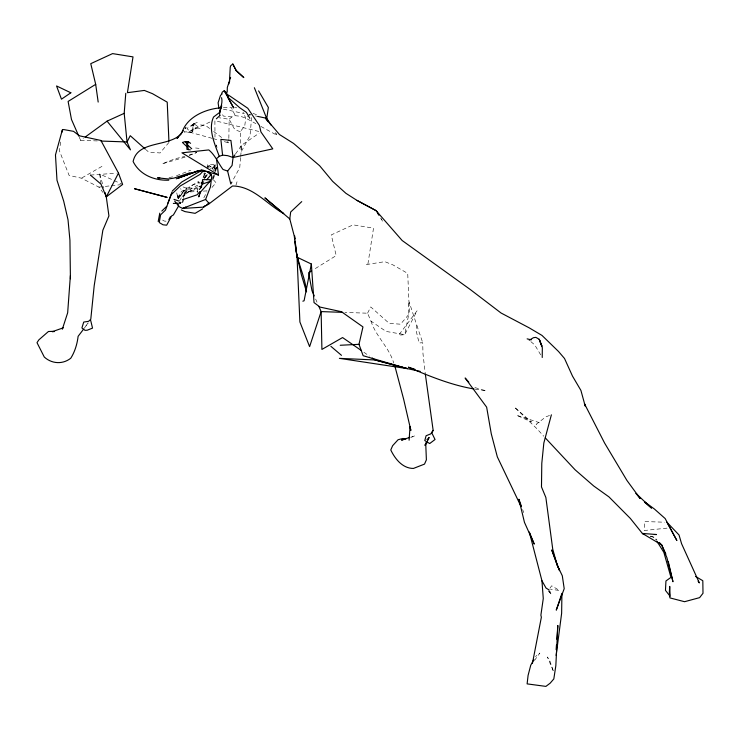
<?xml version="1.0" encoding="UTF-8"?>
<svg xmlns="http://www.w3.org/2000/svg" width="740" height="740" viewBox="0 0 740 740"><rect width="100%" height="100%" fill="white"/><g stroke="black" fill="none" stroke-linecap="round" stroke-linejoin="round"><path stroke-width="0.56" stroke-dasharray="3.7 2.78" d="M224.312 141.664L228.771 142.885L228.827 139.508M228.845 138.38L229.16 119.233L231.898 116.929L235.237 115.699L240.306 116.236L245.726 118.076L255.855 123.645M207.108 168.258L207.329 164.891L215.812 164.567L213.99 169.71M366.282 264.568L384.856 261.673L392.977 264.92L407.721 273.402L408.924 301.282L416.861 325.461L416.417 331.807L419.071 342.971L422.734 342.722L422.984 353.711L425.176 372.914M215.728 171.171L216.173 165.695M240.602 157.546L239.732 167.675L232.397 181.152M240.704 156.417L241.675 145.16L259.111 133.228M251.609 117.503L250.055 135.513L241.148 151.876L240.26 131.655L244.746 126.004L245.726 118.076L243.035 112.212M215.969 167.776L215.673 170.903L216.57 167.924M197.367 192.557L197.987 188.006L197.293 185.287L180.024 195.471L178.396 198.949M60.643 141.988L59.394 150.747L69.107 175.408L81.4 178.183L98.901 187.109L102.925 192.437M367.919 263.93L373.524 228.133L353.082 224.858L331.261 234.913L336.2 255.587L313.538 269.675M216.274 167.527L215.673 170.903L216.579 167.647M212.63 180.014L213.629 176.176L212.482 174.751M212.066 138.306L188.672 131.905L184.103 131.905L191.373 132.682L193.982 123.71L197.312 122.415M213.555 170.718L215.525 164.493M209.984 122.008L188.672 131.905L195.406 127.826L200.216 128.344L193.982 123.71L193.353 125.671L190.282 126.151L186.915 128.519L191.373 132.682L196.359 127.363M178.062 198.829L178.988 195.943L184.871 190.189L184.871 189.496L178.062 198.829L176.74 192.853L178.118 198.45M178.266 204.86L178.886 202.936M179.506 201.012L182.595 195.591L197.636 186.665M183.233 197.58L186.684 186.841L186.684 189.394L184.612 195.832L179.829 196.748L184.871 190.189L183.585 191.494L180.421 188.719M203.065 178.016L204.684 172.984M202.834 184.195L205.48 175.944L206.96 174.261M204.629 178.608L205.48 175.944M207.616 167.564L215.109 165.029L214.526 166.852L212.306 169.368M214.72 175.149L212.547 180.958M235.921 185.268L237.771 179.506M212.306 178.534L213.925 174.335M214.332 173.29L216.358 168.045M427.248 440.698L430.245 434.87M428.044 440.541L430.606 435.471M427.387 440.578L429.329 436.739M367.558 313.205L370.74 306.943L389.185 323.352L400.553 324.203L409.479 313.649L408.924 301.282L408.249 316.794L404.725 334.665L398.638 335.202L417.092 310.772L404.725 334.665L386.049 331.428L370.971 321.105L367.558 313.205L344.914 312.419M214.637 170.811L216.154 167.888M203.842 197.848L206.95 191.873M191.373 132.682L193.658 128.501M428.664 437.812L426.323 439.495M235.524 153.976L241.675 145.16M534.465 660.515L539.849 653.05L535.446 656.584M84.203 328.32L88.153 322.881L85.47 326.358M549.922 588.18L551.698 585.793L559.533 590.52L550.458 589.151M203.953 172.91L204.897 177.757L207.329 174.511M184.935 128.862L186.138 127.28L184.741 129.001M177.692 197.802L181.235 191.697L198.505 181.513L199.199 184.232M204.296 178.09L207.931 173.706M168.97 142.404L160.053 152.958L148.685 152.107L146.169 149.869M205.554 173.086L204.101 174.797L206.71 172.809M211.982 187.46L216.034 182.725L213.046 179.367M212.149 168.387L215.109 165.029M204.897 177.757L207.117 175.241M183.113 186.915L185.472 187.904L191.669 188.053L184.612 195.832L184.612 193.279L191.669 185.5L199.929 182.086M179.617 203.879L180.893 201.872M247.511 116.624L250.203 114.45M211.918 168.831L214.526 166.852L210.243 168.294M207.644 166.759L209.328 165.519L211.242 167.166M79.254 137.215L80.632 140.35L83.37 138.362M193.982 123.71L190.282 126.151L193.982 123.71L195.406 127.826M101.963 166.371L81.4 178.183M207.246 166.667L209.087 165.834M411.163 437.396L415.075 435.666L411.773 436.637M197.432 188.006L187.858 192.085L197.811 191.457M185.111 157.13L162.042 163.892L175.038 158.767L184.815 156.445M189.181 155.548L196.757 152.477L189.153 155.002M176.462 175.741L190.717 170.228M549.543 415.482L545.852 416.824L536.121 424.371L539.201 422.586L516.465 415.233L531.496 421.985L514.383 407.111L536.962 428.756L543.771 436.23M184.612 193.279L198.089 188.746M168.998 177.591L174.427 176.527M178.719 203.01L181.587 202.455M90.391 175.084L116.273 173.188M98.901 187.109L110.205 185.851M111.333 185.722L120.37 184.713M667.027 528.129L644.226 530.515L644.531 521.543L664.538 522.209M203.334 191.105L208.865 190.763M223.424 107.689L231.185 107.226L235.237 115.699M240.26 131.655L235.662 130.037L234.025 128.27L229.16 119.233L219.123 117.762M80.632 140.35L97.615 140.933M231.898 116.929L223.369 116.078L221.306 112.665M234.534 107.587L236.772 107.818M200.512 124.94L205.59 125.486L210.067 128.788M195.564 147.991L199.069 148.361M166.056 221.223L164.215 221.029L160.432 218.753M475.135 389.148L486.282 390.877L474.368 387.436M223.332 109.159L244.385 113.59M248.816 114.524L251.026 114.996M255.457 115.93L257.677 116.393M258.76 131.442L214.896 120.703L214.988 137.113M213.176 138.611L218.744 140.138M650.229 536.25L654.539 537.443L656.917 539.941M650.479 536.112L654.539 537.443L656.288 540.246M253.034 113.386L257.159 114.931M100.973 184.094L99.715 174.02L122.627 184.454M260.915 126.438L277.121 135.355L275.983 133.468M363.886 352.286L369.454 356.125M213.629 131.47L221.639 137.511M226.986 141.544L228.771 142.885M530.876 341.649L534.752 344.914L542.226 357.383M548.525 591.066L551.624 594.757L549.727 591.001M204.61 172.864L205.026 173.419M203.398 176.638L203.815 177.193M275.28 132.617L276.51 134.44M179.191 201.974L180.403 203.768L179.718 202.335M380.647 218.05L382.904 221.722L381.128 218.744M548.729 590.677L549.774 592.583M370.971 321.105C375.948 336.654 389.323 347.458 393.708 363.062M315.638 299.062L317.016 302.197M553.159 670.699L547.434 656.99L550.005 661.32L553.243 670.708M522.625 509.546L523.744 512.635M416.861 325.461L422.734 342.722M99.715 174.02L103.776 188.163M216.478 145.364L217.033 147.556M216.469 144.947L216.681 146.437M194.213 123.46L193.353 125.671L192.067 125.06L194.213 123.46"/><path stroke-width="1.11" d="M227.189 92.204L227.337 87.403L229.668 80.216M199.384 189.496L201.576 186.536L202.612 179.589L210.391 179.728L209.809 181.541L200.179 192.446L198.755 196.896L200.115 192.659M409.1 440.198L410.034 426.49L410.848 430.412L403.661 399.276L394.892 366.18M556.129 649.655L556.452 645.058M556.859 639.295L557.831 625.485L555.832 665.769L553.816 678.932L550.162 683.177L545.898 686.396L527.12 683.88L528.082 675.426L530.737 665.251L533.873 659.479M85.192 137.039L107.069 121.138L130.471 149.859L127.049 141.96L124.191 113.34L125.772 93.323M70.383 275.567L67.664 312.779L62.326 329.226M542.226 357.383L542.327 347.717L539.229 339.299L535.89 337.375L533.429 337.699L529.239 340.206M222.583 155.123L220.862 139.388L230.917 140.461L233.072 157.5L232.092 165.427L227.606 171.07L223.008 169.46C218.189 163.078 215.266 155.233 208.8 149.924L181.957 152.819L218.439 175.047L216.506 158.656L219.244 156.353L222.583 155.123L227.652 155.659L233.072 157.5L272.782 148.87L260.952 131.979L259.425 125.467L247.78 108.253L228.327 94.988M556.138 655.446L561.632 613.293L561.919 593.36L556.258 610.13L564.204 588.688L562.308 575.776L557.155 565.055L551.744 549.977L559.57 570.688L557.155 565.055L552.743 549.191L545.861 497.493L541.486 486.92L541.791 463.351L543.835 443.019L551.383 414.816M318.848 306.369L321.132 311.596L309.607 346.653L299.904 321.993L297.055 257.206L294.233 235.94L289.793 218.947L290.663 212.029L301.735 201.613M62.04 132.127L62.354 129.935L63.584 129.537L73.51 131.332L79.476 135.827L100.899 140.452L118.483 173.077L122.627 184.454L106.283 196.868L108.928 215.913L102.851 230.233L94.211 285.621L90.779 319.255L88.578 321.336L83.722 322.048L81.909 327.968L85.008 330.336L87.191 330.225L92.537 328.116L90.696 320.494M266.705 118.752L268.361 107.485L258.593 90.881M190.337 149.841L186.942 149.415L186.896 146.631L188.349 141.71L190.596 143.329M158.194 221.528L159.785 213.148M295.168 241.286L297.055 257.206L311.355 264.032L304.085 300.792L302.854 301.18M532.449 663.318L541.365 617.234L540.885 615.162L543.271 598.53L541.948 580.761L529.304 531.995M420.218 371.369L407.389 368.64L363.137 355.709L358.993 344.322L362.961 326.904L341.399 311.697L319.976 307.072L314.019 302.577L311.355 264.032M219.974 111.213L221.593 105.358M62.354 129.935L55.472 154.928L56.98 180.209L63.705 201.178L68.015 219.78L69.93 240.186L70.42 278.767M181.929 132.83C186.517 117.207 205.1 109.159 220.104 107.883M182.549 202.27L183.585 199.051M221.787 93.517L222.231 92.13L224.248 90.715L226.366 92.472L228.124 96.811L224.248 90.715L233.646 107.929L227.661 97.06L239.482 107.541L246.457 112.397L249.796 118.289M200.836 187.784L201.419 185.971L199.153 186.665M229.483 80.891L230.242 67.183L230.686 65.795L232.822 64.01L236.421 70.975L243.821 77.598L236.217 70.42M230.001 79.199L230.612 77.367M228.623 84.323L229.678 81.197M220.326 110.168L221.741 105.987M167.832 203.25L172.013 191.956M178.266 204.86L179.052 206.617L182.604 208.449L205.59 199.449L210.456 186.869L211.77 176.065L207.996 171.412M426.786 441.632L424.964 445.369L426.906 441.53M90.391 175.084L100.973 184.094L106.283 196.868L118.483 173.077M168.887 219.577L170.367 216.802M231.87 182.114L230.825 184.038L227.606 171.07M206.747 179.746L211.446 174.215M427.026 442.566L425.778 444.721L426.388 459.827L424.519 464.1L413.42 468.439C402.579 468.466 395.058 458.93 390.776 449.966L392.635 445.693L398.083 439.736L402.911 438.469L406.001 438.839L401.543 440.115L409.895 437.34M432.031 432.253L433.159 430.403L425.315 374.014M433.159 430.403L430.782 433.862L426.092 435.758L424.797 440.559L429.69 443.556L435.037 439.505L431.873 433.039M233.072 157.5L234.913 154.854M83.546 329.226L78.116 336.312C77.21 343.98 74.888 351.731 70.753 358.253C62.66 364.598 51.763 363.886 44.289 357.041L37 342.657L38.869 339.845L48.442 331.502L53.271 331.335M183.344 130.721L177.045 138.454L178.497 137.048M200.022 191.475L197.062 194.833L182.549 199.726M185.796 207.089L182.604 208.449L203.611 207.126L205.165 205.48M206.488 205.193L208.939 202.788M161.82 211.057L166.694 206.331M203.731 170.32L200.096 174.372L180.384 185.897L171.181 194.703L165.483 210.105L160.608 214.822L159.23 222.527L163.004 224.794L166.694 225.191L171.615 215.96L173.401 214.961L178.506 206.099L177.461 204.462M172.392 190.929L181.596 182.123L201.308 170.598M216.348 118.807L219.974 115.468M222.065 94.026L220.52 95.34L218.106 102.786L218.901 108.225M168.924 141.285L167.222 102.157L152.477 93.675L144.346 90.428L127.419 92.685L133.015 56.888L112.573 53.604L90.761 63.668L95.691 84.342L68.108 101.445L71.475 119.454L78.801 136.169M220.178 111.999L213.536 117.031C207.82 129.435 214.942 144.42 219.244 156.353M203.611 207.126L209.318 203.648L232.49 186.008C253.006 186.008 266.946 204.425 283.744 213.656L264.883 197.858L289.793 218.947M181.402 133.709C168.646 147.343 137.649 140.119 133.117 161.505C139.712 174.871 154.503 180.754 168.766 180.19M311.568 270.877L308.617 272.69L311.975 290.7L314.269 295.926M202.658 208.847L195.11 213.342L184.945 211.594L181.3 209.938M407.389 368.64L375.014 359.964L339.401 358.354L407.389 368.64L375.014 359.964L372.239 358.04M107.069 121.138L124.191 113.34M201.132 183.011L202.899 182.262M176.203 178.821L198.533 170.644L206.728 171.513L210.863 174.464M198.533 170.644L178.294 178.026L199.957 170.413M188.349 141.71L185.315 141.627L182.438 142.459L186.896 146.631M202.316 184.075L209.809 181.541M190.263 172.679L173.983 178.1L168.554 178.978L157.565 177.84L159.849 177.785M63.381 327.792L52.281 331.668L54.51 331.548M173.336 203.454L177.767 203.186M340.215 345.266L358.993 344.322M654.401 534.511L656.519 534.53L642.366 533.438L630.313 518.398L608.946 496.882L593.748 486.013L575.119 469.817L545.288 437.895M101.01 141.053L127.049 141.96L130.24 135.697L145.336 149.129M342.648 312.345L321.132 311.596L321.909 349.428L342.565 337.56L361.111 350.362M474.016 388.972C451.243 385.105 429.542 376.225 408.388 367.188L414.825 369.269M257.677 116.393L265.429 118.03L279.461 134.523L293.558 143.412L319.634 165.732L332.63 181.356L345.904 193.306L356.893 200.355L376.401 210.808L378.168 213.786M173.965 199.365L178.821 201.012M527.13 338.865L531.264 339.836M201.077 169.691L218.439 175.047M356.893 200.355L376.401 210.808M695.563 576.442L702.815 580.715L703 593.286L699.605 597.643L684.555 601.703L669.894 597.892L669.339 592.426L669.719 586.385L670.061 595.173M549.256 590.058L546.018 588.041L541.948 580.761M208.365 171.532L210.142 172.79M643.772 534.447L642.366 533.438L661.69 544.927L665.852 554.029M644.596 501.785L654.401 509.018L665.168 518.564L676.86 540.505L666.842 522.172L679.024 534.974L681.586 543.734L699.346 582.907L698.098 581.233M644.531 502.201L651.552 508.14L635.956 493.386L640.146 498.492L626.919 480.427L604.571 443.01L584.424 403.642L585.201 406.047L580.918 390.424L572.492 376.096L564.518 358.493L558.534 351.5L542.013 335.442L529.137 327.811L501.026 312.992L470.131 289.414L402.162 240.518L376.124 210.706M330.891 346.329L341.482 355.339M177.184 204.249L174.677 201.123M191.725 148.777L187.248 144.67L185.315 141.627M659.303 542.429L661.69 544.927L666.971 557.849L672.965 581.742L668.285 561.558M468.827 382.145L465.118 377.992L486.643 407.157L491.286 433.844L497.326 456.867L521.117 506.669M205.59 199.449L209.318 203.648M670.098 596.264L665.463 590.363L665.945 580.983L670.967 577.357L663.863 552.373L656.87 541.18M265.429 118.03L267.889 121.674M377.816 213.462L378.945 215.294M270.849 124.986L266.289 117.457L254.375 87.736M236.421 70.975L232.822 64.01M529.72 533.013L534.243 544.113L524.457 522.357L518.897 499.241L521.506 506.456M105.034 192.52L106.283 196.868M188.413 149.628L186.73 141.682M296.786 254.81L301.402 274.808L306.526 291.884C304.973 274.327 295.121 259 295.168 241.249M95.691 84.342L98.18 102.074M221.565 97.68C223.24 103.979 219.049 109.372 219.725 115.477M70.846 92.778L61.466 99.188L56.545 85.951L70.846 92.778M166.981 197.34L134.513 188.719L166.981 197.34M541.662 345.377L539.229 339.299L541.874 346.255L541.662 345.377M294.899 238.992L294.492 235.597L294.899 239.011"/></g></svg>
